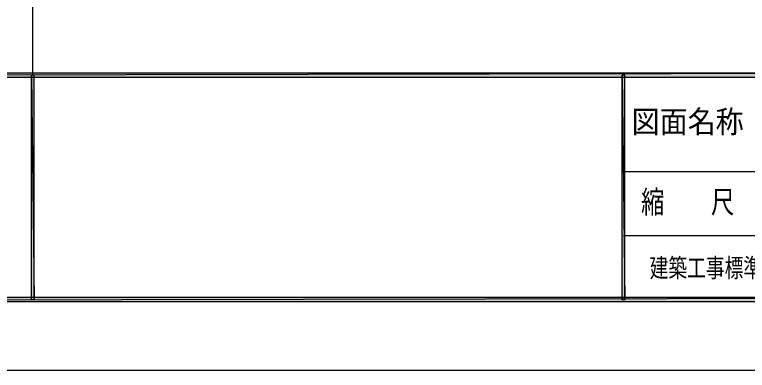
# Model space of a CAD drawing. Header units: millimetres. Extents: x 0 to 420, y 0 to 297.
# Drawn here: x 207.3 to 321.5, y 0 to 55.4 of the extents above; entities that cross this region are included whole.
import ezdxf
from ezdxf.enums import TextEntityAlignment as Align

# ---------------------------------------------------------------- set-up
doc = ezdxf.new("R2010")
doc.units = ezdxf.units.MM
doc.styles.add('kst32b', font='NotoSansJP-Variable.ttf')

msp = doc.modelspace()

# ---------------------------------------------------------------- hatches: boundary and pattern name
h = msp.add_hatch(color=7)
h.paths.add_polyline_path([(393.83, 11.35), (394.53, 10.65), (393.83, 45.64), (393.83, 11.35)])
h.paths.add_polyline_path([(394.53, 10.65), (393.83, 45.64), (394.53, 46.33), (394.53, 10.65)])
h.paths.add_polyline_path([(393.83, 45.64), (394.53, 46.33), (26.52, 45.64), (393.83, 45.64)])
h.paths.add_polyline_path([(394.53, 46.33), (26.52, 45.64), (25.82, 46.33), (394.53, 46.33)])
h.paths.add_polyline_path([(26.52, 45.64), (25.82, 46.33), (26.52, 11.35), (26.52, 45.64)])
h.paths.add_polyline_path([(25.82, 46.33), (26.52, 11.35), (25.82, 10.65), (25.82, 46.33)])
h.paths.add_polyline_path([(26.52, 11.35), (25.82, 10.65), (393.83, 11.35), (26.52, 11.35)])
h.paths.add_polyline_path([(25.82, 10.65), (393.83, 11.35), (394.53, 10.65), (25.82, 10.65)])
h = msp.add_hatch(color=7)
h.paths.add_polyline_path([(210.38, 46), (209.97, 46), (210.38, 10.99), (210.38, 46)])
h.paths.add_polyline_path([(209.97, 46), (210.38, 10.99), (209.97, 10.99), (209.97, 46)])
h = msp.add_hatch(color=7)
h.paths.add_polyline_path([(302.37, 46), (301.96, 46), (302.37, 10.99), (302.37, 46)])
h.paths.add_polyline_path([(301.96, 46), (302.37, 10.99), (301.96, 10.99), (301.96, 46)])

# ---------------------------------------------------------------- linework, layer by layer
at = {"lineweight": 13}
msp.add_lwpolyline([(0.19, 0), (0.19, 296.97), (420.16, 296.97), (420.16, 0)], close=True, dxfattribs=at)
for points in [[(210.16, 46), (210.16, 285.98)], [(302.18, 30.99), (394.17, 30.99)], [(302.18, 21), (354.16, 21)]]:
    msp.add_lwpolyline(points, dxfattribs=at)
at = {"lineweight": 0}
for points in [[(394.53, 46.33), (26.52, 45.64), (25.82, 46.33)], [(393.83, 45.64), (394.53, 46.33), (26.52, 45.64)], [(210.38, 46), (209.97, 46), (210.38, 10.99)], [(209.97, 46), (210.38, 10.99), (209.97, 10.99)], [(302.37, 46), (301.96, 46), (302.37, 10.99)], [(301.96, 46), (302.37, 10.99), (301.96, 10.99)], [(26.52, 11.35), (25.82, 10.65), (393.83, 11.35)], [(25.82, 10.65), (393.83, 11.35), (394.53, 10.65)]]:
    msp.add_lwpolyline(points, close=True, dxfattribs=at)

# ---------------------------------------------------------------- texts
at = {"style": 'kst32b'}
for s, height, p, p2 in [('図面名称', 3.491, (303.45, 36.98), (320.9, 36.98)), ('縮\u3000\u3000尺', 3.491, (304.91, 24.49), (319.43, 24.49)), ('建築工事標準詳細図\u3000令和４年版', 2.919, (306.26, 14.5), (350.04, 14.5))]:
    msp.add_text(s, height=height, dxfattribs=at).set_placement(p, p2, align=Align.FIT)

doc.saveas('drawing.dxf')
